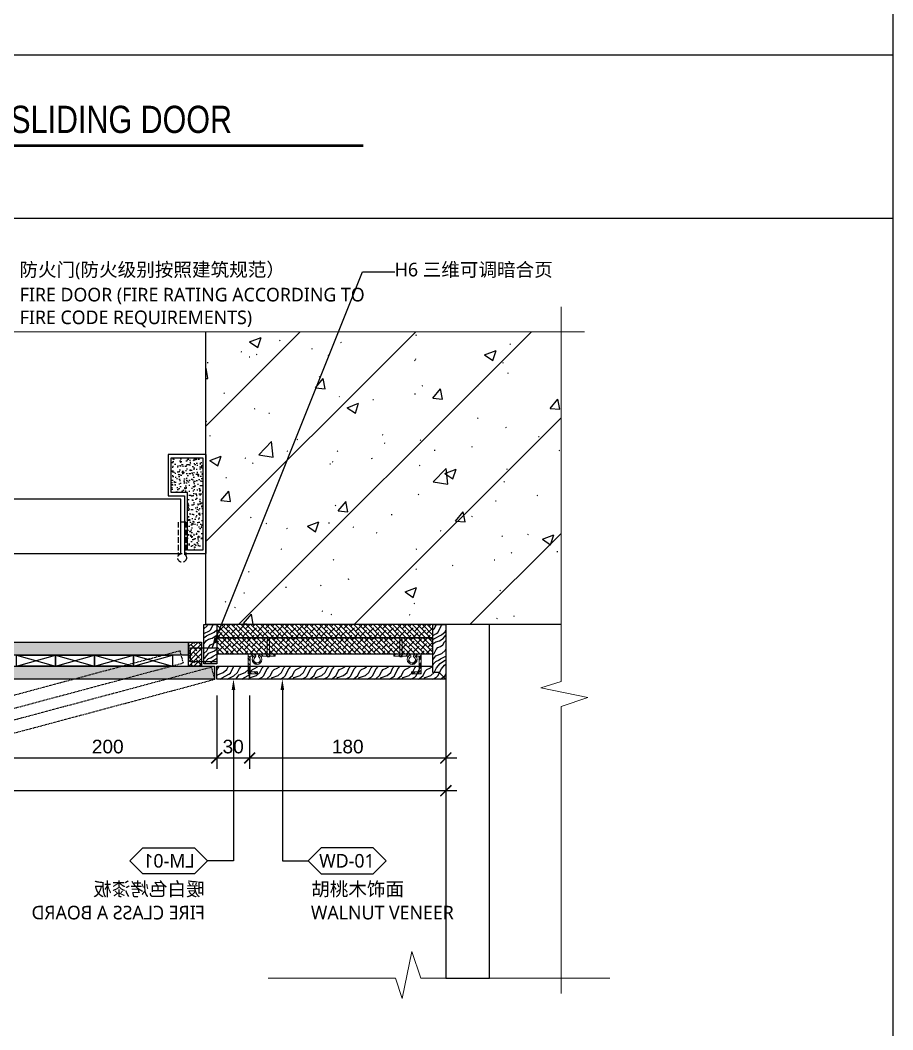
# Model space of a CAD drawing. Header units: millimetres. Extents: x -59920 to -20716, y 18887 to 47087.
# Drawn here: x -37426 to -36626, y 32775 to 33702 of the extents above; entities that cross this region are included whole.
import ezdxf
from ezdxf import colors
from ezdxf.entities.mleader import LeaderData, LeaderLine
from ezdxf.enums import TextEntityAlignment as Align
from ezdxf.math import Vec2, Vec3

# ---------------------------------------------------------------- set-up
doc = ezdxf.new("R2010")
doc.units = ezdxf.units.MM
doc.linetypes.add('DASH', pattern=[0.35, 0.25, -0.1])
doc.linetypes.add('DASHED', pattern=[19.05, 12.7, -6.35])
for name, color, linetype, lineweight in [('_ACM-A-ANNO-DIMS', 1, 'Continuous', 13), ('_ACM-A-ANNO-DIMS @ 5', 1, 'Continuous', 13), ('Thick Line', 7, 'Continuous', 50), ('视图标题', 90, 'Continuous', 25)]:
    doc.layers.add(name, color=color, linetype=linetype, lineweight=lineweight)
for name, color, linetype in [('DE-MT', 2, 'Continuous'), ('EL-1', 1, 'Continuous'), ('EL-2', 2, 'Continuous'), ('G-ANNO-SYMB', 7, 'Continuous'), ('G-ANNO-TITL', 7, 'Continuous'), ('I-DETL-LW01', 1, 'Continuous'), ('I-DETL-LW02', 2, 'Continuous'), ('I-DETL-LW251', 251, 'Continuous'), ('I-PL-DOOR', 2, 'Continuous'), ('I-SECT-LW03', 3, 'Continuous'), ('I-SECT-LW08-PATT', 8, 'Continuous'), ('I—平面—门', 1, 'Continuous'), ('PE-尺寸标注', 44, 'Continuous'), ('WALL TYPE$0$G-ANNO-NOTE-CH', 7, 'Continuous'), ('WALL TYPE$0$HATCH', 8, 'Continuous'), ('WALL TYPE$0$I-SECT-LW03', 3, 'Continuous')]:
    doc.layers.add(name, color=color, linetype=linetype)
doc.styles.add('Aecom Chinese Title', font='simhei.ttf', dxfattribs={"width": 0.8, "height": 6})
doc.styles.add('Arial', font='arial.ttf')
doc.styles.add('Arial_4', font='arial.ttf', dxfattribs={"height": 2.5})
doc.styles.add('IA10-16 Floor Detail$0$Arch-Dim', font='romans.shx', dxfattribs={"width": 0.75})
doc.styles.add('WALL TYPE$0$Aecom Chinese', font='Microsoft YaHei.ttf')
doc.dimstyles.new('IA10-16 Floor Detail$0$Aec-Arch-M-2', dxfattribs={"dimscale": 2, "dimtxt": 2.5, "dimasz": 2, "dimexe": 2, "dimexo": 2, "dimgap": 0.8, "dimtad": 1, "dimdec": 0, "dimzin": 3, "dimdsep": 46, "dimtxsty": 'IA10-16 Floor Detail$0$Arch-Dim', "dimblk": 'IA10-16 Floor Detail$0$_ArchTick', "dimcen": 2.5, "dimdle": 2, "dimadec": 0, "dimazin": 2, "dimtfac": 0.75, "dimtdec": 0, "dimtix": 1, "dimtmove": 1, "dimatfit": 2, "dimfxl": 1, "dimtolj": 1, "dimtzin": 0, "dimarcsym": 0})
doc.dimstyles.new('WALL TYPE$0$Aec-Arch-M-5', dxfattribs={"dimscale": 5, "dimtxt": 2.5, "dimasz": 2, "dimexe": 2, "dimexo": 3, "dimgap": 0.8, "dimtad": 1, "dimdec": 0, "dimrnd": 1, "dimzin": 3, "dimdsep": 46, "dimtxsty": 'Arial', "dimblk": 'WALL TYPE$0$_ArchTick', "dimcen": 2.5, "dimdle": 2, "dimclrt": 256, "dimazin": 2, "dimtfac": 0.75, "dimtdec": 0, "dimtix": 1, "dimtmove": 2, "dimatfit": 2, "dimfxl": 5, "dimtolj": 1, "dimtzin": 0, "dimarcsym": 0})

# ---------------------------------------------------------------- blocks, each defined once
blk = doc.blocks.new('K_06')
at = {"layer": 'Defpoints', "color": 251}
for p, q in [((-1836.5, -803.33), (1836.5, -803.33)), ((-1836.5, -953.33), (1836.5, -953.33))]:
    blk.add_line(p, q, dxfattribs=at)
at = {"layer": 'Defpoints', "color": 1}
blk.add_lwpolyline([(1836.5, -2860), (-1836.5, -2860), (-1836.5, 0), (1836.5, 0)], close=True, dxfattribs=at)
blk = doc.blocks.new('A$Ccb67e549')
at = {"layer": 'I-SECT-LW08-PATT'}
h = blk.add_hatch(dxfattribs=at)
h.set_pattern_fill('AR-CONC', color=256, scale=0.05)
h.set_pattern_definition([(50, (-43684.3335, -5611.593), (9.1092334, -0.7969543), [0.9525, -10.4775]), (355, (-43684.333, -5611.593), (-1.762171, 9.5528423), [0.762, -8.3820292]), (100.451445, (-43683.574, -5611.6595), (7.3470624, 8.7558876), [0.8095004, -8.9045122]), (46.1842, (-43684.333, -5609.053), (13.553952, -2.1021164), [1.42875, -15.71625]), (96.635558, (-43683.204, -5609.228), (11.8702067, 12.3713062), [1.214251, -13.3567804]), (351.18415, (-43684.333, -5609.053), (11.8702067, 12.3713062), [1.1429984, -12.5729866]), (21, (-43683.0635, -5609.688), (7.5807196, -5.1132599), [0.9525, -10.4775]), (326, (-43683.063, -5609.688), (3.0901014, 9.2093983), [0.762, -8.382]), (71.451445, (-43682.432, -5610.114), (10.670821, 4.0961384), [0.8095004, -8.9044969]), (37.5, (-43684.3335, -5611.593), (0.15443016, 4.22775194), [0, -8.2804, 0, -8.509, 0, -8.41375]), (7.5, (-43684.3335, -5611.593), (3.34098313, 5.00902874), [0, -4.8514, 0, -8.0899, 0, -3.20675]), (327.5, (-43687.1656, -5611.593), (6.77952976, -0.2864372), [0, -3.175, 0, -9.906, 0, -13.1445]), (317.5, (-43688.4356, -5611.593), (7.4064591, 1.27132455), [0, -4.1275, 0, -6.5786, 0, -9.3345])])
edge = h.paths.add_edge_path()
edge.add_line((3, -3), (17, -3))
edge.add_line((17, -3), (17, -56))
edge.add_line((17, -56), (32, -56))
edge.add_line((32, -56), (32, -87.85))
edge.add_line((32, -87.85), (3, -87.85))
at = {"layer": 'EL-2'}
for points in [[(35, -90.85), (35, -53), (20, -53), (20, 0), (0, 0), (0, -90.85)], [(3, -3), (17, -3), (17, -56), (32, -56), (32, -87.85), (3, -87.85)]]:
    blk.add_lwpolyline(points, close=True, dxfattribs=at)
blk = doc.blocks.new('356564')
at = {"linetype": 'DASH', "ltscale": 20}
for p, q in [((65390.88, 31989.88), (65390.88, 32020.82)), ((65397.88, 31989.88), (65397.88, 32020.82)), ((65390.88, 31989.88), (65397.88, 31989.88))]:
    blk.add_line(p, q, dxfattribs=at)
blk.add_circle((65394.38, 32022.75), 4, dxfattribs=at)
blk = doc.blocks.new('WALL TYPE$0$_ArchTick')
at = {"color": 0, "linetype": 'ByBlock', "const_width": 0.15}
blk.add_lwpolyline([(-0.5, -0.5), (0.5, 0.5)], dxfattribs=at)
blk = doc.blocks.new('*D54')
at = {"layer": 'DE-MT', "color": 0, "lineweight": -2, "transparency": 16777216}
for p, q in [((-37245.84, 33082.39), (-37245.84, 33014.98)), ((-37215.72, 33082.39), (-37215.72, 33014.98)), ((-37255.84, 33024.98), (-37205.72, 33024.98))]:
    blk.add_line(p, q, dxfattribs=at)
at = {"layer": 'Defpoints', "color": 0, "transparency": 16777216}
for p in [(-37245.84, 33097.39), (-37215.72, 33097.39), (-37215.72, 33024.98)]:
    blk.add_point(p, dxfattribs=at)
at = {"layer": 'DE-MT', "color": 0, "lineweight": -2, "transparency": 16777216, "xscale": 10, "yscale": 10, "zscale": 10, "rotation": 180}
blk.add_blockref('WALL TYPE$0$_ArchTick', (-37245.84, 33024.98), dxfattribs=at)
at = {"layer": 'DE-MT', "color": 0, "lineweight": -2, "transparency": 16777216, "xscale": 10, "yscale": 10, "zscale": 10}
blk.add_blockref('WALL TYPE$0$_ArchTick', (-37215.72, 33024.98), dxfattribs=at)
at = {"layer": 'DE-MT', "transparency": 16777216, "insert": (-37230.78, 33035.37), "char_height": 12.5, "attachment_point": 5, "style": 'Arial'}
blk.add_mtext('\\A1;30', dxfattribs=at)
blk = doc.blocks.new('*D56')
at = {"layer": 'DE-MT', "color": 0, "lineweight": -2, "transparency": 16777216}
for p, q in [((-37955.72, 33082.39), (-37955.72, 32984.98)), ((-37035.72, 33082.39), (-37035.72, 32984.98)), ((-37965.72, 32994.98), (-37025.72, 32994.98))]:
    blk.add_line(p, q, dxfattribs=at)
at = {"layer": 'Defpoints', "color": 0, "transparency": 16777216}
for p in [(-37955.72, 33097.39), (-37035.72, 33097.39), (-37035.72, 32994.98)]:
    blk.add_point(p, dxfattribs=at)
at = {"layer": 'DE-MT', "color": 0, "lineweight": -2, "transparency": 16777216, "xscale": 10, "yscale": 10, "zscale": 10, "rotation": 180}
blk.add_blockref('WALL TYPE$0$_ArchTick', (-37955.72, 32994.98), dxfattribs=at)
at = {"layer": 'DE-MT', "color": 0, "lineweight": -2, "transparency": 16777216, "xscale": 10, "yscale": 10, "zscale": 10}
blk.add_blockref('WALL TYPE$0$_ArchTick', (-37035.72, 32994.98), dxfattribs=at)
at = {"layer": 'DE-MT', "transparency": 16777216, "insert": (-37495.72, 33005.37), "char_height": 12.5, "attachment_point": 5, "style": 'Arial'}
blk.add_mtext('\\A1;920', dxfattribs=at)
blk = doc.blocks.new('K_1218104211')
at = {"color": 251}
for p, q in [((-17.87, 0), (17.87, -10)), ((-17.87, -10), (17.87, 0))]:
    blk.add_line(p, q, dxfattribs=at)
blk.add_lwpolyline([(17.87, -10), (-17.87, -10), (-17.87, 0), (17.87, 0), (17.87, -10)], close=True, dxfattribs=at)
blk = doc.blocks.new('海龙_1215173755')
at = {"layer": 'WALL TYPE$0$HATCH', "ltscale": 2}
h = blk.add_hatch(dxfattribs=at)
h.set_pattern_fill('ANSI32', color=256, scale=0.5)
h.set_pattern_definition([(45, (-39299.698, -12402.6693), (-3.36759605, 3.36759605), []), (45, (-39297.453, -12402.6693), (-3.36759605, 3.36759605), [])])
edge = h.paths.add_edge_path()
edge.add_line((2.29, -7.19), (2.29, 11.26))
edge.add_line((2.29, 11.26), (-2.77, 11.26))
edge.add_arc((-2.77, 9.26), 2, 90, 201.21389)
edge.add_arc((-5.97, 5.89), 2.97, -243.0808, 63.0808, ccw=False)
edge.add_arc((-9.18, 9.26), 2, 338.78611, 450)
edge.add_line((-9.18, 11.26), (-22.73, 11.26))
edge.add_line((-22.73, 11.26), (-22.73, 9.26))
edge.add_line((-22.73, 9.26), (-9.18, 9.26))
edge.add_arc((-5.97, 6.09), 4.51, 135.30329, 404.69671)
edge.add_line((-2.77, 9.26), (0.29, 9.26))
edge.add_line((0.29, 9.26), (0.29, -3.51))
edge.add_line((0.29, -3.51), (0.29, -5.11))
edge.add_line((0.29, -5.11), (-6.5, -5.11))
edge.add_line((-6.5, -5.11), (-6.5, -7.19))
edge.add_line((-6.5, -7.19), (2.29, -7.19))
at = {"color": 1, "linetype": 'Continuous', "lineweight": 15, "elevation": 7.84}
blk.add_lwpolyline([(-17.26, 24.13), (-17.26, 8.53), (-15.24, 8.53), (-15.24, 24.13)], close=True, dxfattribs=at)
at = {"color": 1, "linetype": 'Continuous', "lineweight": 15}
blk.add_lwpolyline([(2.29, -7.19), (2.29, 11.26), (-2.77, 11.26, 0.527318), (-4.63, 8.53, -4.178276), (-7.32, 8.53, 0.527318), (-9.18, 11.26), (-22.73, 11.26), (-22.73, 9.26), (-9.18, 9.26, 2.396256), (-2.77, 9.26), (0.29, 9.26), (0.29, -3.51), (0.29, -5.11), (-6.5, -5.11), (-6.5, -7.19)], format="xyb", close=True, dxfattribs=at)
blk = doc.blocks.new('K_1222223799')
at = {"layer": 'I-DETL-LW251'}
h = blk.add_hatch(dxfattribs=at)
h.set_pattern_fill('ANSI38', color=250, angle=-90)
h.set_pattern_definition([(315, (-10209.1336, 36261.846), (2.24506403, 2.24506403), []), (45, (-10209.1336, 36261.846), (2.24506403, 6.7351921), [7.9375, -4.7625])])
h.paths.add_polyline_path([(249.89, 0), (249.89, -12), (448, -12), (448, 0)])
h = blk.add_hatch(dxfattribs=at)
h.set_pattern_fill('ANSI38', color=250, angle=90)
h.set_pattern_definition([(135, (28449.4518, -29254.7512), (-2.24506403, -2.24506403), []), (225, (28449.4518, -29254.7512), (-2.24506403, -6.7351921), [7.9375, -4.7625])])
h.paths.add_polyline_path([(223.89, -28), (-434, -28), (-434, -16), (223.89, -16)])
h = blk.add_hatch(dxfattribs=at)
h.set_pattern_fill('ANSI38', color=250, angle=180)
h.set_pattern_definition([(225, (29462.638, 28845.4518), (2.24506403, -2.24506403), []), (315, (29462.638, 28845.4518), (6.7351921, -2.24506403), [7.9375, -4.7625])])
h.paths.add_polyline_path([(235.89, -16), (235.89, -38), (223.89, -38), (223.89, -16)])
h = blk.add_hatch(dxfattribs=at)
h.set_pattern_fill('ANSI38', color=250, angle=-90)
h.set_pattern_definition([(315, (916.2155, -728.9412), (2.245064, 2.245064), []), (45, (916.2155, -728.9412), (2.245064, 6.735192), [7.9375, -4.7625])])
h.paths.add_polyline_path([(249.89, -12), (249.89, -26.8), (448, -26.8), (448, -12)])
at = {"layer": 'PE-尺寸标注'}
h = blk.add_hatch(dxfattribs=at)
h.set_pattern_fill('木纹面1', color=250, scale=5, style=0, pattern_type=2)
h.set_pattern_definition([(63.43495, (28245.272, -29253.885), (20, -1e-09), [4.621368, -17.739311]), (40.601295, (28232.115, -29236.591), (20, 2e-08), [4.158067, -88.037378]), (40.601295, (28242.115, -29216.591), (20, 2e-08), [4.158067, -88.037378]), (40.601295, (28252.115, -29196.591), (20, -1e-08), [4.158067, -88.037378]), (63.43495, (28235.124, -29256.68), (20, -1e-09), [4.237008, -18.123672]), (50.19443, (28237.02, -29252.89), (20, 8e-10), [2.24049, -75.862006]), (50.19443, (28247.02, -29232.89), (20, 8e-10), [2.24049, -75.862006]), (50.19443, (28257.02, -29212.89), (20, 8e-10), [2.24049, -75.862006]), (21.80141, (28238.4536, -29251.169), (20, -3e-08), [2.868712, -50.982936]), (33.690068, (28241.117, -29250.103), (20, -1e-08), [2.521813, -33.5337]), (63.43495, (28243.215, -29248.704), (20, -8e-09), [3.3552885, -19.005391]), (45, (28244.716, -29245.703), (20, -4e-15), [2.717818, -53.850724]), (45, (28254.716, -29225.703), (20, -4e-15), [2.717818, -53.850724]), (21.80141, (28246.638, -29243.7816), (20, -3e-08), [2.19237, -51.659278]), (63.43495, (28228.643, -29257.142), (20, -8e-09), [7.1896, -15.17108]), (50.19443, (28231.859, -29250.711), (20, 8e-10), [4.573562, -73.528935]), (50.19443, (28241.859, -29230.711), (20, 8e-10), [4.573562, -73.528935]), (50.19443, (28251.859, -29210.711), (20, 8e-10), [4.573562, -73.528935]), (33.690068, (28234.787, -29247.198), (20, -1e-08), [2.2405595, -33.814953]), (15.945396, (28236.651, -29245.955), (20, -1.45e-06), [3.5624845, -69.238614]), (33.690068, (28240.076, -29244.976), (20, -1e-08), [4.0929665, -31.962546]), (50.19443, (28243.482, -29242.706), (20, 8e-10), [5.197338, -72.90516]), (50.19443, (28253.482, -29222.706), (20, 8e-10), [5.197338, -72.90516]), (50.19443, (28263.482, -29202.706), (20, -3e-09), [5.197338, -72.90516]), (21.80141, (28246.809, -29238.713), (20, -3e-08), [5.7145015, -48.137147]), (50.19443, (28227.339, -29249.751), (20, 8e-10), [5.214067, -72.88843]), (50.19443, (28237.339, -29229.751), (20, 8e-10), [5.214067, -72.88843]), (50.19443, (28247.339, -29209.751), (20, 8e-10), [5.214067, -72.88843]), (33.690068, (28230.677, -29245.746), (20, -1e-08), [4.838075, -31.217438]), (26.56505, (28234.702, -29243.062), (20, 1e-09), [7.98596, -81.456759]), (26.56505, (28244.702, -29223.062), (20, 1e-09), [7.98596, -81.456759]), (40.601295, (28241.845, -29239.49), (20, 2e-08), [4.3193, -87.876143]), (40.601295, (28251.845, -29219.49), (20, 2e-08), [4.3193, -87.876143]), (40.601295, (28261.845, -29199.49), (20, 2e-08), [4.3193, -87.876143]), (33.690068, (28228.673, -29242.967), (20, -1e-08), [2.735792, -33.319722]), (26.56505, (28230.95, -29241.45), (20, 8e-09), [7.158076, -82.284643]), (26.56505, (28240.95, -29221.45), (20, -8e-08), [7.158076, -82.284643]), (40.601295, (28237.352, -29238.249), (20, 2e-08), [1.700823, -90.494622]), (40.601295, (28247.352, -29218.249), (20, 2e-08), [1.700823, -90.494622]), (40.601295, (28257.352, -29198.249), (20, 2e-08), [1.700823, -90.494622])])
h.paths.add_polyline_path([(237.89, -36), (237.89, 0), (249.89, 0), (249.89, -36)])
h = blk.add_hatch(dxfattribs=at)
h.set_pattern_fill('木纹面1', color=250, scale=5, style=0, pattern_type=2)
h.set_pattern_definition([(63.43495, (37513.657, -33616.483), (20, -1e-09), [4.621368, -17.7393114]), (40.601295, (37500.5, -33599.189), (20, 2e-08), [4.158067, -88.037378]), (40.601295, (37510.5, -33579.189), (20, 2e-08), [4.158067, -88.037378]), (40.601295, (37520.5, -33559.189), (20, -1e-08), [4.158067, -88.037378]), (63.43495, (37503.51, -33619.278), (20, -1e-09), [4.237008, -18.123672]), (50.19443, (37505.405, -33615.488), (20, 8e-10), [2.24049, -75.862006]), (50.19443, (37515.405, -33595.488), (20, 8e-10), [2.24049, -75.862006]), (50.19443, (37525.405, -33575.488), (20, 8e-10), [2.24049, -75.862006]), (21.80141, (37506.839, -33613.767), (20, -3e-08), [2.868712, -50.982936]), (33.690068, (37509.503, -33612.702), (20, -1e-08), [2.521813, -33.5337]), (63.43495, (37511.601, -33611.303), (20, -8e-09), [3.3552885, -19.005391]), (45, (37513.102, -33608.302), (20, -4e-15), [2.717818, -53.850724]), (45, (37523.102, -33588.302), (20, -4e-15), [2.717818, -53.850724]), (21.80141, (37515.023, -33606.38), (20, -3e-08), [2.19237, -51.659278]), (63.43495, (37497.029, -33619.74), (20, -8e-09), [7.1896, -15.17108]), (50.19443, (37500.244, -33613.31), (20, 8e-10), [4.573562, -73.528935]), (50.19443, (37510.244, -33593.31), (20, 8e-10), [4.573562, -73.528935]), (50.19443, (37520.244, -33573.31), (20, 8e-10), [4.573562, -73.528935]), (33.690068, (37503.172, -33609.796), (20, -1e-08), [2.2405595, -33.8149534]), (15.945396, (37505.0364, -33608.5534), (20, -1.45e-06), [3.5624845, -69.2386145]), (33.690068, (37508.462, -33607.575), (20, -1e-08), [4.0929665, -31.962546]), (50.19443, (37511.867, -33605.304), (20, 8e-10), [5.197338, -72.90516]), (50.19443, (37521.867, -33585.304), (20, 8e-10), [5.197338, -72.90516]), (50.19443, (37531.867, -33565.304), (20, -3e-09), [5.197338, -72.90516]), (21.80141, (37515.195, -33601.3116), (20, -3e-08), [5.7145015, -48.137147]), (50.19443, (37495.724, -33612.35), (20, 8e-10), [5.214067, -72.88843]), (50.19443, (37505.724, -33592.35), (20, 8e-10), [5.214067, -72.88843]), (50.19443, (37515.724, -33572.35), (20, 8e-10), [5.214067, -72.88843]), (33.690068, (37499.062, -33608.344), (20, -1e-08), [4.838075, -31.217438]), (26.565051, (37503.088, -33605.6605), (20, 1e-09), [7.98596, -81.456759]), (26.565051, (37513.088, -33585.6605), (20, 1e-09), [7.98596, -81.456759]), (40.601295, (37510.23, -33602.089), (20, 2e-08), [4.319301, -87.876143]), (40.601295, (37520.23, -33582.089), (20, 2e-08), [4.319301, -87.876143]), (40.601295, (37530.23, -33562.089), (20, 2e-08), [4.319301, -87.876143]), (33.690068, (37497.059, -33605.566), (20, -1e-08), [2.735792, -33.319722]), (26.565051, (37499.335, -33604.048), (20, 8e-09), [7.158076, -82.284643]), (26.565051, (37509.335, -33584.048), (20, -8e-08), [7.158076, -82.284643]), (40.601295, (37505.738, -33600.847), (20, 2e-08), [1.700823, -90.494622]), (40.601295, (37515.738, -33580.847), (20, 2e-08), [1.700823, -90.494622]), (40.601295, (37525.738, -33560.847), (20, 2e-08), [1.700823, -90.494622])])
h.paths.add_polyline_path([(448, -38), (448, 0), (460, 0), (460, -50), (280, -50), (280, -38)])
h = blk.add_hatch(dxfattribs=at)
h.set_pattern_fill('木纹面1', color=250, scale=5, style=0, pattern_type=2)
h.set_pattern_definition([(63.43495, (28455.385, -29253.885), (20, -1e-09), [4.621368, -17.739311]), (40.601295, (28442.228, -29236.591), (20, 2e-08), [4.158067, -88.037378]), (40.601295, (28452.228, -29216.591), (20, 2e-08), [4.158067, -88.037378]), (40.601295, (28462.228, -29196.591), (20, -1e-08), [4.158067, -88.037378]), (63.43495, (28445.238, -29256.68), (20, -1e-09), [4.237008, -18.123672]), (50.19443, (28447.132, -29252.89), (20, 8e-10), [2.24049, -75.862006]), (50.19443, (28457.132, -29232.89), (20, 8e-10), [2.24049, -75.862006]), (50.19443, (28467.132, -29212.89), (20, 8e-10), [2.24049, -75.862006]), (21.80141, (28448.567, -29251.169), (20, -3e-08), [2.868712, -50.982936]), (33.690068, (28451.23, -29250.103), (20, -1e-08), [2.521813, -33.5337]), (63.43495, (28453.329, -29248.704), (20, -8e-09), [3.3552885, -19.005391]), (45, (28454.829, -29245.703), (20, -4e-15), [2.717818, -53.850724]), (45, (28464.829, -29225.703), (20, -4e-15), [2.717818, -53.850724]), (21.80141, (28456.751, -29243.7816), (20, -3e-08), [2.19237, -51.659278]), (63.43495, (28438.757, -29257.142), (20, -8e-09), [7.1896, -15.17108]), (50.19443, (28441.972, -29250.711), (20, 8e-10), [4.573562, -73.528935]), (50.19443, (28451.972, -29230.711), (20, 8e-10), [4.573562, -73.528935]), (50.19443, (28461.972, -29210.711), (20, 8e-10), [4.573562, -73.528935]), (33.690068, (28444.9, -29247.198), (20, -1e-08), [2.2405595, -33.814953]), (15.945396, (28446.764, -29245.955), (20, -1.45e-06), [3.5624845, -69.238614]), (33.690068, (28450.189, -29244.976), (20, -1e-08), [4.0929665, -31.962546]), (50.19443, (28453.595, -29242.706), (20, 8e-10), [5.197338, -72.90516]), (50.19443, (28463.595, -29222.706), (20, 8e-10), [5.197338, -72.90516]), (50.19443, (28473.595, -29202.706), (20, -3e-09), [5.197338, -72.90516]), (21.80141, (28456.922, -29238.713), (20, -3e-08), [5.7145015, -48.137147]), (50.19443, (28437.452, -29249.751), (20, 8e-10), [5.214067, -72.88843]), (50.19443, (28447.452, -29229.751), (20, 8e-10), [5.214067, -72.88843]), (50.19443, (28457.452, -29209.751), (20, 8e-10), [5.214067, -72.88843]), (33.690068, (28440.79, -29245.746), (20, -1e-08), [4.838075, -31.217438]), (26.56505, (28444.815, -29243.062), (20, 1e-09), [7.98596, -81.456759]), (26.56505, (28454.815, -29223.062), (20, 1e-09), [7.98596, -81.456759]), (40.601295, (28451.958, -29239.49), (20, 2e-08), [4.3193, -87.876143]), (40.601295, (28461.958, -29219.49), (20, 2e-08), [4.3193, -87.876143]), (40.601295, (28471.958, -29199.49), (20, 2e-08), [4.3193, -87.876143]), (33.690068, (28438.786, -29242.967), (20, -1e-08), [2.735792, -33.319722]), (26.56505, (28441.063, -29241.45), (20, 8e-09), [7.158076, -82.284643]), (26.56505, (28451.063, -29221.45), (20, -8e-08), [7.158076, -82.284643]), (40.601295, (28447.465, -29238.249), (20, 2e-08), [1.700823, -90.494622]), (40.601295, (28457.465, -29218.249), (20, 2e-08), [1.700823, -90.494622]), (40.601295, (28467.465, -29198.249), (20, 2e-08), [1.700823, -90.494622])])
h.paths.add_polyline_path([(247.89, -50), (-458, -50), (-458, -38), (247.89, -38)])
h = blk.add_hatch(dxfattribs=at)
h.set_pattern_fill('木纹面1', color=250, scale=5, style=0, pattern_type=2)
h.set_pattern_definition([(63.43495, (29163.272, -29253.885), (20, -1e-09), [4.621368, -17.739311]), (40.601295, (29150.115, -29236.591), (20, 2e-08), [4.158067, -88.037378]), (40.601295, (29160.115, -29216.591), (20, 2e-08), [4.158067, -88.037378]), (40.601295, (29170.115, -29196.591), (20, -1e-08), [4.158067, -88.037378]), (63.43495, (29153.124, -29256.68), (20, -1e-09), [4.237008, -18.123672]), (50.19443, (29155.02, -29252.89), (20, 8e-10), [2.24049, -75.862006]), (50.19443, (29165.02, -29232.89), (20, 8e-10), [2.24049, -75.862006]), (50.19443, (29175.02, -29212.89), (20, 8e-10), [2.24049, -75.862006]), (21.80141, (29156.4536, -29251.169), (20, -3e-08), [2.868712, -50.982936]), (33.690068, (29159.117, -29250.103), (20, -1e-08), [2.521813, -33.5337]), (63.43495, (29161.215, -29248.704), (20, -8e-09), [3.3552885, -19.005391]), (45, (29162.716, -29245.703), (20, -4e-15), [2.717818, -53.850724]), (45, (29172.716, -29225.703), (20, -4e-15), [2.717818, -53.850724]), (21.80141, (29164.638, -29243.7816), (20, -3e-08), [2.19237, -51.659278]), (63.43495, (29146.643, -29257.142), (20, -8e-09), [7.1896, -15.17108]), (50.19443, (29149.859, -29250.711), (20, 8e-10), [4.573562, -73.528935]), (50.19443, (29159.859, -29230.711), (20, 8e-10), [4.573562, -73.528935]), (50.19443, (29169.859, -29210.711), (20, 8e-10), [4.573562, -73.528935]), (33.690068, (29152.787, -29247.198), (20, -1e-08), [2.2405595, -33.814953]), (15.945396, (29154.651, -29245.955), (20, -1.45e-06), [3.5624845, -69.238614]), (33.690068, (29158.076, -29244.976), (20, -1e-08), [4.0929665, -31.962546]), (50.19443, (29161.482, -29242.706), (20, 8e-10), [5.197338, -72.90516]), (50.19443, (29171.482, -29222.706), (20, 8e-10), [5.197338, -72.90516]), (50.19443, (29181.482, -29202.706), (20, -3e-09), [5.197338, -72.90516]), (21.80141, (29164.809, -29238.713), (20, -3e-08), [5.7145015, -48.137147]), (50.19443, (29145.339, -29249.751), (20, 8e-10), [5.214067, -72.88843]), (50.19443, (29155.339, -29229.751), (20, 8e-10), [5.214067, -72.88843]), (50.19443, (29165.339, -29209.751), (20, 8e-10), [5.214067, -72.88843]), (33.690068, (29148.677, -29245.746), (20, -1e-08), [4.838075, -31.217438]), (26.56505, (29152.702, -29243.062), (20, 1e-09), [7.98596, -81.456759]), (26.56505, (29162.702, -29223.062), (20, 1e-09), [7.98596, -81.456759]), (40.601295, (29159.845, -29239.49), (20, 2e-08), [4.3193, -87.876143]), (40.601295, (29169.845, -29219.49), (20, 2e-08), [4.3193, -87.876143]), (40.601295, (29179.845, -29199.49), (20, 2e-08), [4.3193, -87.876143]), (33.690068, (29146.673, -29242.967), (20, -1e-08), [2.735792, -33.319722]), (26.56505, (29148.95, -29241.45), (20, 8e-09), [7.158076, -82.284643]), (26.56505, (29158.95, -29221.45), (20, -8e-08), [7.158076, -82.284643]), (40.601295, (29155.352, -29238.249), (20, 2e-08), [1.700823, -90.494622]), (40.601295, (29165.352, -29218.249), (20, 2e-08), [1.700823, -90.494622]), (40.601295, (29175.352, -29198.249), (20, 2e-08), [1.700823, -90.494622])])
h.paths.add_polyline_path([(280, -50), (249.89, -50), (249.89, -38), (280, -38)])
at = {"layer": 'I-DETL-LW01'}
for points in [[(249.89, 0), (249.89, -12), (448, -12), (448, 0)], [(223.89, -28), (-434, -28), (-434, -16), (223.89, -16)], [(235.89, -16), (235.89, -38), (223.89, -38), (223.89, -16)]]:
    blk.add_lwpolyline(points, close=True, dxfattribs=at)
at = {"layer": 'I-DETL-LW01', "elevation": 0.47}
blk.add_lwpolyline([(249.89, -12), (249.89, -26.8), (448, -26.8), (448, -12)], close=True, dxfattribs=at)
at = {"layer": 'I-DETL-LW01'}
blk.add_lwpolyline([(460, -50), (454, -44), (448, -44), (448, -38)], dxfattribs=at)
at = {"layer": 'I-DETL-LW02'}
for points in [[(237.89, -36), (237.89, 0), (249.89, 0), (249.89, -36)], [(448, -38), (448, 0), (460, 0), (460, -50), (280, -50), (280, -38)], [(247.89, -50), (-458, -50), (-458, -38), (247.89, -38)], [(280, -50), (249.89, -50), (249.89, -38), (280, -38)]]:
    blk.add_lwpolyline(points, close=True, dxfattribs=at)
at = {"xscale": -1}
blk.add_blockref('海龙_1215173755', (280.85, -38.09, 0.47), dxfattribs=at)
for name, p in [('海龙_1215173755', (435.1, -38.09, 0.47)), ('K_1218104211', (84.2, -28)), ('K_1218104211', (119.94, -28)), ('K_1218104211', (155.67, -28)), ('K_1218104211', (191.41, -28))]:
    blk.add_blockref(name, p)
blk = doc.blocks.new('K_1222223999')
at = {"layer": 'I-PL-DOOR', "color": 251, "linetype": 'DASH', "ltscale": 5}
for points in [[(324.1, -11.59), (-311.37, -181.86), (-314.47, -170.27), (321, 0)], [(352.98, -26.63), (-328.86, -209.33), (-331.96, -197.74), (349.87, -15.04)], [(-314.47, -170.27), (-308.78, -191.52), (-320.37, -194.63), (-326.07, -173.38)]]:
    blk.add_lwpolyline(points, close=True, dxfattribs=at)
blk.add_arc((354.91, -26.11), 707.89, 180, 195, dxfattribs=at)
blk = doc.blocks.new('*D124')
at = {"layer": 'DE-MT', "color": 0, "lineweight": -2, "transparency": 16777216}
for p, q in [((-37445.84, 33082.39), (-37445.84, 33014.98)), ((-37245.84, 33082.39), (-37245.84, 33014.98)), ((-37455.84, 33024.98), (-37235.84, 33024.98))]:
    blk.add_line(p, q, dxfattribs=at)
at = {"layer": 'Defpoints', "color": 0, "transparency": 16777216}
for p in [(-37445.84, 33097.39), (-37245.84, 33097.39), (-37245.84, 33024.98)]:
    blk.add_point(p, dxfattribs=at)
at = {"layer": 'DE-MT', "color": 0, "lineweight": -2, "transparency": 16777216, "xscale": 10, "yscale": 10, "zscale": 10, "rotation": 180}
blk.add_blockref('WALL TYPE$0$_ArchTick', (-37445.84, 33024.98), dxfattribs=at)
at = {"layer": 'DE-MT', "color": 0, "lineweight": -2, "transparency": 16777216, "xscale": 10, "yscale": 10, "zscale": 10}
blk.add_blockref('WALL TYPE$0$_ArchTick', (-37245.84, 33024.98), dxfattribs=at)
at = {"layer": 'DE-MT', "transparency": 16777216, "insert": (-37345.84, 33035.37), "char_height": 12.5, "attachment_point": 5, "style": 'Arial'}
blk.add_mtext('\\A1;200', dxfattribs=at)
blk = doc.blocks.new('*D125')
at = {"layer": 'DE-MT', "color": 0, "lineweight": -2, "transparency": 16777216}
for p, q in [((-37215.72, 33082.39), (-37215.72, 33014.98)), ((-37035.72, 33082.39), (-37035.72, 33014.98)), ((-37225.72, 33024.98), (-37025.72, 33024.98))]:
    blk.add_line(p, q, dxfattribs=at)
at = {"layer": 'Defpoints', "color": 0, "transparency": 16777216}
for p in [(-37215.72, 33097.39), (-37035.72, 33097.39), (-37035.72, 33024.98)]:
    blk.add_point(p, dxfattribs=at)
at = {"layer": 'DE-MT', "color": 0, "lineweight": -2, "transparency": 16777216, "xscale": 10, "yscale": 10, "zscale": 10, "rotation": 180}
blk.add_blockref('WALL TYPE$0$_ArchTick', (-37215.72, 33024.98), dxfattribs=at)
at = {"layer": 'DE-MT', "color": 0, "lineweight": -2, "transparency": 16777216, "xscale": 10, "yscale": 10, "zscale": 10}
blk.add_blockref('WALL TYPE$0$_ArchTick', (-37035.72, 33024.98), dxfattribs=at)
at = {"layer": 'DE-MT', "transparency": 16777216, "insert": (-37125.72, 33035.37), "char_height": 12.5, "attachment_point": 5, "style": 'Arial'}
blk.add_mtext('\\A1;180', dxfattribs=at)
blk = doc.blocks.new('WHA12202707')
at = {"transparency": 16777216}
for p, q in [((2.38, 2.38), (0, 0)), ((11.91, 2.38), (2.38, 2.38)), ((11.91, 2.38), (14.29, 0)), ((2.38, -2.38), (0, 0)), ((11.91, -2.38), (14.29, 0)), ((2.38, -2.38), (11.91, -2.38))]:
    blk.add_line(p, q, dxfattribs=at)
at = {"transparency": 16777216, "style": 'WALL TYPE$0$Aecom Chinese'}
blk.add_attdef('英文2', (0.49, -14.58), '', height=2.5, dxfattribs=at)
at = {"layer": 'WALL TYPE$0$G-ANNO-NOTE-CH', "transparency": 16777216, "style": 'WALL TYPE$0$Aecom Chinese'}
blk.add_attdef('编号', text='', height=2.5, dxfattribs=at).set_placement((7.1, 0), align=Align.MIDDLE)
for tag, p in [('中文', (0.54, -5.18)), ('英文', (0.49, -9.51))]:
    blk.add_attdef(tag, text='', height=2.5, dxfattribs=at).set_placement(p, align=Align.MIDDLE_LEFT)
blk = doc.blocks.new('IA10-16 Floor Detail$0$_ArchTick')
at = {"color": 0, "linetype": 'ByBlock', "const_width": 0.15}
blk.add_lwpolyline([(-0.5, -0.5), (0.5, 0.5)], dxfattribs=at)
blk = doc.blocks.new('视口 - No Ref  Number-1111583-交互展示区立面图2 DIGITAL CORRIDOR ELEVATION 2')
at = {"layer": 'Thick Line'}
blk.add_line((0, 0), (-12.7, 0), dxfattribs=at)
at = {"layer": '视图标题'}
for q in [(0, 6.35), (0, -6.35)]:
    blk.add_line((0, 0), q, dxfattribs=at)
blk = doc.blocks.new('A$C0FD827E6')
at = {"color": 0, "linetype": 'ByBlock', "lineweight": -2}
blk.add_point((-3.12, -10.74), dxfattribs=at)
at = {"layer": '视图标题', "color": 7, "lineweight": 50}
blk.add_line((15, -0.2), (160.29, -0.2), dxfattribs=at)
at = {"layer": '视图标题'}
blk.add_blockref('视口 - No Ref  Number-1111583-交互展示区立面图2 DIGITAL CORRIDOR ELEVATION 2', (15, -0.2), dxfattribs=at)
at = {"layer": 'G-ANNO-SYMB', "width": 0.8}
for tag, p, height, style in [('TITLE1', (21.88, 19.23), 7, 'Aecom Chinese Title'), ('TITLE2', (21.88, 10.35), 6, 'Arial'), ('DN', (3.13, 2.54), 6, 'Arial'), ('TITLE3', (21.88, 2.54), 6, 'Arial')]:
    blk.add_attdef(tag, p, '', height=height, dxfattribs=dict(at, style=style))
at = {"layer": '视图标题', "color": 7, "lineweight": 5, "insert": (21.19, -2.12), "char_height": 2.5, "width": 25.8945, "attachment_point": 1, "style": 'Arial_4'}
blk.add_mtext('Scale:   1 : 5', dxfattribs=at)

msp = doc.modelspace()

# ---------------------------------------------------------------- hatches: boundary and pattern name
h = msp.add_hatch()
h.set_pattern_fill('0-钢筋混凝土001-DOM', color=250, scale=15, pattern_type=2)
h.set_pattern_definition([(45, (-37505.724, 35837.39), (-53.033, 53.033), []), (50, (-37505.72, 35837.39), (107.589, -9.4128), [11.25, -123.75]), (355, (-37505.72, 35837.39), (-20.8127, 112.829), [9, -99]), (100.4514, (-37496.76, 35836.61), (86.7764, 103.416), [9.561, -105.1713]), (46.184, (-37505.72, 35867.39), (160.086, -24.828), [16.875, -185.625]), (96.6356, (-37492.38, 35865.32), (140.199, 146.118), [14.3415, -157.757]), (351.184, (-37505.72, 35867.4), (140.199, 146.118), [13.5, -148.5]), (21, (-37490.72, 35859.89), (89.536, -60.3928), [11.25, -123.75]), (326, (-37490.72, 35859.89), (36.4973, 108.7725), [9, -99]), (71.4514, (-37483.26, 35854.86), (126.0334, 48.3796), [9.561, -105.1713]), (37.5, (-37505.724, 35837.393), (1.824, 49.9341), [0.75, -97.8, 0.75, -100.5, 0.75, -99.375]), (7.5, (-37505.724, 35837.39), (39.4604, 59.1618), [0.75, -57.3, 0.75, -95.55, 0.75, -37.875]), (327.5, (-37539.174, 35837.393), (80.07337, -3.38323), [0.75, -37.5, 0.75, -117, 0.75, -155.25]), (317.5, (-37554.174, 35837.39), (87.478, 15.0157), [0.75, -48.75, 0.75, -77.7, 0.75, -110.25])])
h.paths.add_polyline_path([(-36930.03, 33147.39), (-36930.03, 33416.02), (-37255.72, 33416.02), (-37255.72, 33147.39)])

# ---------------------------------------------------------------- linework, layer by layer
at = {"color": 252, "linetype": 'DASHED', "ltscale": 3}
msp.add_lwpolyline([(-37245.84, 33113.26), (-37269.94, 33113.26), (-37269.94, 33126.09), (-37245.84, 33126.09)], close=True, dxfattribs=at)
at = {"layer": '_ACM-A-ANNO-DIMS', "linetype": 'Continuous', "ltscale": 2}
for points in [[(-36908.68, 33416.02), (-37553.92, 33416.02), (-37562.14, 33440.67), (-37571.1, 33397.35), (-37577.08, 33416.02), (-38230.31, 33416.02)], [(-36930.03, 32808.9), (-36930.03, 33072.14), (-36905.38, 33080.36), (-36948.7, 33089.32), (-36930.03, 33095.3), (-36930.03, 33439.24)], [(-36885.44, 32822.71), (-37058.7, 32822.71), (-37066.92, 32847.36), (-37075.89, 32804.04), (-37081.86, 32822.71), (-37198.73, 32822.71)]]:
    msp.add_lwpolyline(points, dxfattribs=at)
at = {"layer": 'I-SECT-LW03'}
msp.add_lwpolyline([(-37832.56, 33212.65), (-37278.72, 33212.65), (-37278.72, 33262.65), (-37832.56, 33262.65)], close=True, dxfattribs=at)
at = {"layer": 'I—平面—门'}
msp.add_lwpolyline([(-36995.72, 32822.71), (-36995.72, 33147.39), (-37035.72, 33147.39), (-37035.72, 32822.71)], close=True, dxfattribs=at)
at = {"layer": 'WALL TYPE$0$I-SECT-LW03'}
msp.add_lwpolyline([(-36930.03, 33147.39), (-37255.72, 33147.39), (-37255.72, 33416.02)], dxfattribs=at)

# ---------------------------------------------------------------- block references
for name, p in [('K_06', (-38462.29, 34473.76)), ('K_1222223799', (-37495.72, 33147.39)), ('K_1222223999', (-37600.75, 33123.51))]:
    msp.add_blockref(name, p)
at = {"layer": 'DE-MT', "rotation": 180}
msp.add_blockref('A$Ccb67e549', (-37255.56, 33212.65), dxfattribs=at)
at = {"layer": 'EL-1', "rotation": 180}
msp.add_blockref('356564', (28116.73, 65231.4), dxfattribs=at)
at = {"layer": 'G-ANNO-TITL'}
ref = msp.add_blockref('A$C0FD827E6', (-37779.38, 33588.12), dxfattribs=dict(at, xscale=4.166666666666667, yscale=4.166666666666667, zscale=4.166666666666667))
ref.add_attrib('TITLE3', 'DETAIL - KITCHEN SLIDING DOOR', (-37688.23, 33598.7), dxfattribs={"layer": 'G-ANNO-SYMB', "height": 25, "style": 'Arial', "width": 0.8})
ref.add_attrib('TITLE1', 'D04 后厨移门', (-37688.23, 33651.79), dxfattribs={"layer": 'G-ANNO-SYMB', "height": 29.167, "style": 'Aecom Chinese Title'})
ref.add_attrib('DN', 'C1', (-37766.35, 33598.7), dxfattribs={"layer": 'G-ANNO-SYMB', "height": 25, "style": 'Arial', "width": 0.8})

# ---------------------------------------------------------------- texts
at = {"layer": 'WALL TYPE$0$G-ANNO-NOTE-CH', "style": 'WALL TYPE$0$Aecom Chinese'}
for s, p in [('防火门(防火级别按照建筑规范）', (-37426.91, 33467.01, 0.12)), ('H6 三维可调暗合页', (-37082.59, 33467.01, 0.12))]:
    msp.add_text(s, height=12.5, dxfattribs=at).set_placement(p)
at = {"layer": 'WALL TYPE$0$G-ANNO-NOTE-CH', "insert": (-37426.55, 33456.55, 0.12), "char_height": 12.5, "attachment_point": 1, "style": 'WALL TYPE$0$Aecom Chinese'}
msp.add_mtext_dynamic_manual_height_columns('FIRE DOOR (FIRE RATING ACCORDING TO FIRE CODE REQUIREMENTS)', width=317.1135, gutter_width=75, heights=[0], dxfattribs=at)

# ---------------------------------------------------------------- dimensions: what is measured, and where the dimension line sits
at = {"layer": 'DE-MT'}
for base, p1, p2, picture, middle in [((-37035.72, 32994.98), (-37955.72, 33097.39), (-37035.72, 33097.39), '*D56', (-37495.72, 33005.37)), ((-37245.84, 33024.98), (-37445.84, 33097.39), (-37245.84, 33097.39), '*D124', (-37345.84, 33035.37)), ((-37215.72, 33024.98), (-37245.84, 33097.39), (-37215.72, 33097.39), '*D54', (-37230.78, 33035.37)), ((-37035.72, 33024.98), (-37215.72, 33097.39), (-37035.72, 33097.39), '*D125', (-37125.72, 33035.37))]:
    dim = msp.add_linear_dim(base=base, p1=p1, p2=p2, dimstyle='WALL TYPE$0$Aec-Arch-M-5', override={"dimzin": 8}, dxfattribs=at)
    dim.commit()
    dim.dimension.update_dxf_attribs({"geometry": picture, "text_midpoint": middle})

# ---------------------------------------------------------------- leaders
at = {"layer": '_ACM-A-ANNO-DIMS'}
msp.add_leader([(-37250.17, 33126.09), (-37112.32, 33471.36), (-37082.42, 33471.36)], dimstyle='IA10-16 Floor Detail$0$Aec-Arch-M-2', override={"dimasz": 5}, dxfattribs=at)
at = {"layer": '_ACM-A-ANNO-DIMS @ 5'}
ml = msp.add_multileader_block('Standard', dxfattribs=at)
ml.set_content('WHA12202707', color=256, scale=-5)
ml.set_attribute('编号', 'LM-01', width=0)
ml.set_attribute('中文', '暖白色烤漆板', width=0)
ml.set_attribute('英文', 'FIRE CLASS A BOARD', width=0)
ml.set_attribute('英文2', '', width=0)
ml.set_leader_properties(color=2)
ml.build(insert=Vec2(0, 0))
ml.multileader.update_dxf_attribs({"text_right_attachment_type": 6, "dogleg_length": 0.36, "arrow_head_size": 10, "scale": 5})
ctx = ml.context
ctx.base_point, ctx.scale, ctx.char_height, ctx.arrow_head_size, ctx.landing_gap_size, ctx.plane_origin = Vec3(-37325.66, 32930.57), 5, 375, 10, 0.45, Vec3(-39850.46, 28734.79)
ctx.right_attachment, ctx.text_align_type = 6, 2
notes = []
notes.append((ctx, [(0, (1, 1, 0), (-37230.52, 32930.57), (-1, 0), 23.7, [(0, [(-37230.52, 33097.39)], 0, [])])]))
ctx.block.insert, ctx.block.scale = Vec3(-37254.22, 32930.57), Vec3(-5, 5, 5)
ml = msp.add_multileader_block('Standard', dxfattribs=at)
ml.set_content('WHA12202707', color=256, scale=5)
ml.set_attribute('编号', 'WD-01', width=0)
ml.set_attribute('中文', '胡桃木饰面', width=0)
ml.set_attribute('英文', 'WALNUT VENEER', width=0)
ml.set_attribute('英文2', '', width=0)
ml.set_leader_properties(color=2)
ml.build(insert=Vec2(0, 0))
ml.multileader.update_dxf_attribs({"text_right_attachment_type": 6, "dogleg_length": 0.36, "arrow_head_size": 10, "scale": 5})
ctx = ml.context
ctx.base_point, ctx.scale, ctx.char_height, ctx.arrow_head_size, ctx.landing_gap_size, ctx.plane_origin = Vec3(-37161.97, 32930.57), 5, 375, 10, 0.45, Vec3(-34561.41, 28851.64)
ctx.right_attachment = 6
notes.append((ctx, [(1, (1, 1, 0), (-37185.67, 32930.57), (1, 0), 23.7, [(0, [(-37185.67, 33097.39)], 0, [])])]))
ctx.block.insert = Vec3(-37161.97, 32930.57)
for ctx, leaders in notes:
    for number, flags, end, landing, length, lines in leaders:
        leader = LeaderData()
        leader.index, (leader.has_last_leader_line, leader.has_dogleg_vector, leader.attachment_direction) = number, flags
        leader.last_leader_point, leader.dogleg_vector, leader.dogleg_length = Vec3(end), Vec3(landing), length
        for number, points, colour, breaks in lines:
            line = LeaderLine()
            line.index, line.vertices, line.color, line.breaks = number, Vec3.list(points), colors.encode_raw_color(colour), breaks
            leader.lines.append(line)
        ctx.leaders.append(leader)

doc.saveas('drawing.dxf')
